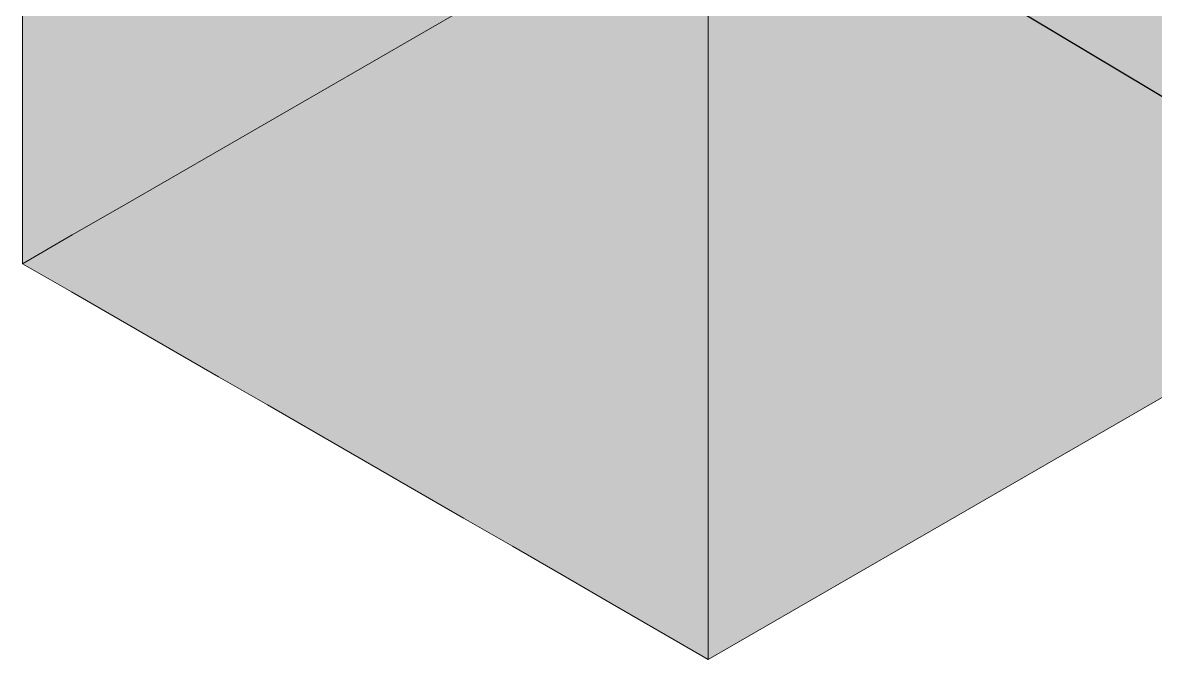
# Model space of a CAD drawing. Header units: metres. Extents: x 349021 to 349543, y 9281040 to 9281959.
# Drawn here: x 349203.452 to 349203.7381, y 9281041.2127 to 9281041.3736 of the extents above; entities that cross this region are included whole.
import ezdxf

# ---------------------------------------------------------------- set-up
doc = ezdxf.new("R2010")
doc.units = ezdxf.units.M
doc.header["$LTSCALE"] = 0.25
doc.layers.add('ISO-3D', color=7, linetype='CONTINUOUS', lineweight=13)
doc.layers.add('ISO-3D-ARISTAS', color=250, linetype='CONTINUOUS', lineweight=13)
doc.layers.add('LLAMADAS-NUM', color=30, linetype='CONTINUOUS', lineweight=25, true_color=0xc05014)

msp = doc.modelspace()

# ---------------------------------------------------------------- linework, layer by layer
at = {"layer": 'ISO-3D', "true_color": 0xb7aa8e}
for points in [[(349203.46435, 9281041.37961), (349203.47672, 9281041.37246), (349203.46435, 9281041.39442), (349203.47672, 9281041.38728)], [(349203.4891, 9281041.38014), (349203.50147, 9281041.37299), (349203.4891, 9281041.39495), (349203.50147, 9281041.38781)], [(349203.51384, 9281041.38066), (349203.52621, 9281041.37352), (349203.51384, 9281041.39548), (349203.52621, 9281041.38834)], [(349203.55095, 9281041.37405), (349203.56333, 9281041.36691), (349203.55095, 9281041.38887), (349203.56333, 9281041.38172)], [(349203.5757, 9281041.37458), (349203.58807, 9281041.36744), (349203.5757, 9281041.38939), (349203.58807, 9281041.38225)], [(349203.60044, 9281041.37511), (349203.61281, 9281041.36797), (349203.60044, 9281041.38992), (349203.61281, 9281041.38278)], [(349203.45198, 9281041.37193), (349203.46435, 9281041.36479), (349203.45198, 9281041.38675), (349203.46435, 9281041.37961)], [(349203.47672, 9281041.37246), (349203.4891, 9281041.36532), (349203.47672, 9281041.38728), (349203.4891, 9281041.38014)], [(349203.50147, 9281041.37299), (349203.51384, 9281041.36585), (349203.50147, 9281041.38781), (349203.51384, 9281041.38066)], [(349203.52621, 9281041.37352), (349203.53858, 9281041.36638), (349203.52621, 9281041.38834), (349203.53858, 9281041.38119)], [(349203.61281, 9281041.36797), (349203.62519, 9281041.36082), (349203.61281, 9281041.38278), (349203.62519, 9281041.37564)], [(349203.4891, 9281041.36532), (349203.50147, 9281041.35818), (349203.4891, 9281041.38014), (349203.50147, 9281041.37299)], [(349203.51384, 9281041.36585), (349203.52621, 9281041.35871), (349203.51384, 9281041.38066), (349203.52621, 9281041.37352)], [(349203.53858, 9281041.36638), (349203.55095, 9281041.35924), (349203.53858, 9281041.38119), (349203.55095, 9281041.37405)], [(349203.56333, 9281041.36691), (349203.5757, 9281041.35976), (349203.56333, 9281041.38172), (349203.5757, 9281041.37458)], [(349203.58807, 9281041.36744), (349203.60044, 9281041.36029), (349203.58807, 9281041.38225), (349203.60044, 9281041.37511)], [(349203.46435, 9281041.36479), (349203.47672, 9281041.35765), (349203.46435, 9281041.37961), (349203.47672, 9281041.37246)], [(349203.5757, 9281041.35976), (349203.58807, 9281041.35262), (349203.5757, 9281041.37458), (349203.58807, 9281041.36744)], [(349203.60044, 9281041.36029), (349203.61281, 9281041.35315), (349203.60044, 9281041.37511), (349203.61281, 9281041.36797)], [(349203.45198, 9281041.35712), (349203.46435, 9281041.34998), (349203.45198, 9281041.37193), (349203.46435, 9281041.36479)], [(349203.47672, 9281041.35765), (349203.4891, 9281041.35051), (349203.47672, 9281041.37246), (349203.4891, 9281041.36532)], [(349203.50147, 9281041.35818), (349203.51384, 9281041.35103), (349203.50147, 9281041.37299), (349203.51384, 9281041.36585)], [(349203.52621, 9281041.35871), (349203.53858, 9281041.35156), (349203.52621, 9281041.37352), (349203.53858, 9281041.36638)], [(349203.55095, 9281041.35924), (349203.56333, 9281041.35209), (349203.55095, 9281041.37405), (349203.56333, 9281041.36691)], [(349203.51384, 9281041.35103), (349203.52621, 9281041.34389), (349203.51384, 9281041.36585), (349203.52621, 9281041.35871)], [(349203.53858, 9281041.35156), (349203.55095, 9281041.34442), (349203.53858, 9281041.36638), (349203.55095, 9281041.35924)], [(349203.56333, 9281041.35209), (349203.5757, 9281041.34495), (349203.56333, 9281041.36691), (349203.5757, 9281041.35976)], [(349203.58807, 9281041.35262), (349203.60044, 9281041.34548), (349203.58807, 9281041.36744), (349203.60044, 9281041.36029)], [(349203.61281, 9281041.35315), (349203.62519, 9281041.34601), (349203.61281, 9281041.36797), (349203.62519, 9281041.36082)], [(349203.46435, 9281041.34998), (349203.47672, 9281041.34283), (349203.46435, 9281041.36479), (349203.47672, 9281041.35765)], [(349203.4891, 9281041.35051), (349203.50147, 9281041.34336), (349203.4891, 9281041.36532), (349203.50147, 9281041.35818)], [(349203.60044, 9281041.34548), (349203.61281, 9281041.33834), (349203.60044, 9281041.36029), (349203.61281, 9281041.35315)], [(349203.45198, 9281041.3423), (349203.46435, 9281041.33516), (349203.45198, 9281041.35712), (349203.46435, 9281041.34998)], [(349203.47672, 9281041.34283), (349203.4891, 9281041.33569), (349203.47672, 9281041.35765), (349203.4891, 9281041.35051)], [(349203.50147, 9281041.34336), (349203.51384, 9281041.33622), (349203.50147, 9281041.35818), (349203.51384, 9281041.35103)], [(349203.52621, 9281041.34389), (349203.53858, 9281041.33675), (349203.52621, 9281041.35871), (349203.53858, 9281041.35156)], [(349203.55095, 9281041.34442), (349203.56333, 9281041.33728), (349203.55095, 9281041.35924), (349203.56333, 9281041.35209)], [(349203.5757, 9281041.34495), (349203.58807, 9281041.33781), (349203.5757, 9281041.35976), (349203.58807, 9281041.35262)], [(349203.53858, 9281041.33675), (349203.55095, 9281041.32961), (349203.53858, 9281041.35156), (349203.55095, 9281041.34442)], [(349203.56333, 9281041.33728), (349203.5757, 9281041.33014), (349203.56333, 9281041.35209), (349203.5757, 9281041.34495)], [(349203.58807, 9281041.33781), (349203.60044, 9281041.33066), (349203.58807, 9281041.35262), (349203.60044, 9281041.34548)], [(349203.61281, 9281041.33834), (349203.62519, 9281041.33119), (349203.61281, 9281041.35315), (349203.62519, 9281041.34601)], [(349203.46435, 9281041.33516), (349203.47672, 9281041.32802), (349203.46435, 9281041.34998), (349203.47672, 9281041.34283)], [(349203.4891, 9281041.33569), (349203.50147, 9281041.32855), (349203.4891, 9281041.35051), (349203.50147, 9281041.34336)], [(349203.51384, 9281041.33622), (349203.52621, 9281041.32908), (349203.51384, 9281041.35103), (349203.52621, 9281041.34389)], [(349203.60044, 9281041.33066), (349203.61281, 9281041.32352), (349203.60044, 9281041.34548), (349203.61281, 9281041.33834)], [(349203.47672, 9281041.32802), (349203.4891, 9281041.32088), (349203.47672, 9281041.34283), (349203.4891, 9281041.33569)], [(349203.50147, 9281041.32855), (349203.51384, 9281041.32141), (349203.50147, 9281041.34336), (349203.51384, 9281041.33622)], [(349203.52621, 9281041.32908), (349203.53858, 9281041.32193), (349203.52621, 9281041.34389), (349203.53858, 9281041.33675)], [(349203.55095, 9281041.32961), (349203.56333, 9281041.32246), (349203.55095, 9281041.34442), (349203.56333, 9281041.33728)], [(349203.5757, 9281041.33014), (349203.58807, 9281041.32299), (349203.5757, 9281041.34495), (349203.58807, 9281041.33781)], [(349203.45198, 9281041.32749), (349203.46435, 9281041.32035), (349203.45198, 9281041.3423), (349203.46435, 9281041.33516)], [(349203.56333, 9281041.32246), (349203.5757, 9281041.31532), (349203.56333, 9281041.33728), (349203.5757, 9281041.33014)], [(349203.58807, 9281041.32299), (349203.60044, 9281041.31585), (349203.58807, 9281041.33781), (349203.60044, 9281041.33066)], [(349203.61281, 9281041.32352), (349203.62519, 9281041.31638), (349203.61281, 9281041.33834), (349203.62519, 9281041.33119)], [(349203.46435, 9281041.32035), (349203.47672, 9281041.3132), (349203.46435, 9281041.33516), (349203.47672, 9281041.32802)], [(349203.4891, 9281041.32088), (349203.50147, 9281041.31373), (349203.4891, 9281041.33569), (349203.50147, 9281041.32855)], [(349203.51384, 9281041.32141), (349203.52621, 9281041.31426), (349203.51384, 9281041.33622), (349203.52621, 9281041.32908)], [(349203.53858, 9281041.32193), (349203.55095, 9281041.31479), (349203.53858, 9281041.33675), (349203.55095, 9281041.32961)], [(349203.50147, 9281041.31373), (349203.51384, 9281041.30659), (349203.50147, 9281041.32855), (349203.51384, 9281041.32141)], [(349203.52621, 9281041.31426), (349203.53858, 9281041.30712), (349203.52621, 9281041.32908), (349203.53858, 9281041.32193)], [(349203.55095, 9281041.31479), (349203.56333, 9281041.30765), (349203.55095, 9281041.32961), (349203.56333, 9281041.32246)], [(349203.5757, 9281041.31532), (349203.58807, 9281041.30818), (349203.5757, 9281041.33014), (349203.58807, 9281041.32299)], [(349203.60044, 9281041.31585), (349203.61281, 9281041.30871), (349203.60044, 9281041.33066), (349203.61281, 9281041.32352)], [(349203.45198, 9281041.31267), (349203.46435, 9281041.30553), (349203.45198, 9281041.32749), (349203.46435, 9281041.32035)], [(349203.47672, 9281041.3132), (349203.4891, 9281041.30606), (349203.47672, 9281041.32802), (349203.4891, 9281041.32088)], [(349203.58807, 9281041.30818), (349203.60044, 9281041.30103), (349203.58807, 9281041.32299), (349203.60044, 9281041.31585)], [(349203.61281, 9281041.30871), (349203.62519, 9281041.30156), (349203.61281, 9281041.32352), (349203.62519, 9281041.31638)], [(349203.46435, 9281041.30553), (349203.47672, 9281041.29839), (349203.46435, 9281041.32035), (349203.47672, 9281041.3132)], [(349203.4891, 9281041.30606), (349203.50147, 9281041.29892), (349203.4891, 9281041.32088), (349203.50147, 9281041.31373)], [(349203.51384, 9281041.30659), (349203.52621, 9281041.29945), (349203.51384, 9281041.32141), (349203.52621, 9281041.31426)], [(349203.53858, 9281041.30712), (349203.55095, 9281041.29998), (349203.53858, 9281041.32193), (349203.55095, 9281041.31479)], [(349203.56333, 9281041.30765), (349203.5757, 9281041.30051), (349203.56333, 9281041.32246), (349203.5757, 9281041.31532)], [(349203.52621, 9281041.29945), (349203.53858, 9281041.2923), (349203.52621, 9281041.31426), (349203.53858, 9281041.30712)], [(349203.55095, 9281041.29998), (349203.56333, 9281041.29283), (349203.55095, 9281041.31479), (349203.56333, 9281041.30765)], [(349203.5757, 9281041.30051), (349203.58807, 9281041.29336), (349203.5757, 9281041.31532), (349203.58807, 9281041.30818)], [(349203.60044, 9281041.30103), (349203.61281, 9281041.29389), (349203.60044, 9281041.31585), (349203.61281, 9281041.30871)], [(349203.47672, 9281041.29839), (349203.4891, 9281041.29125), (349203.47672, 9281041.3132), (349203.4891, 9281041.30606)], [(349203.50147, 9281041.29892), (349203.51384, 9281041.29178), (349203.50147, 9281041.31373), (349203.51384, 9281041.30659)], [(349203.61281, 9281041.29389), (349203.62519, 9281041.28675), (349203.61281, 9281041.30871), (349203.62519, 9281041.30156)], [(349203.4891, 9281041.29125), (349203.50147, 9281041.2841), (349203.4891, 9281041.30606), (349203.50147, 9281041.29892)], [(349203.51384, 9281041.29178), (349203.52621, 9281041.28463), (349203.51384, 9281041.30659), (349203.52621, 9281041.29945)], [(349203.53858, 9281041.2923), (349203.55095, 9281041.28516), (349203.53858, 9281041.30712), (349203.55095, 9281041.29998)], [(349203.56333, 9281041.29283), (349203.5757, 9281041.28569), (349203.56333, 9281041.30765), (349203.5757, 9281041.30051)], [(349203.58807, 9281041.29336), (349203.60044, 9281041.28622), (349203.58807, 9281041.30818), (349203.60044, 9281041.30103)], [(349203.55095, 9281041.28516), (349203.56333, 9281041.27802), (349203.55095, 9281041.29998), (349203.56333, 9281041.29283)], [(349203.5757, 9281041.28569), (349203.58807, 9281041.27855), (349203.5757, 9281041.30051), (349203.58807, 9281041.29336)], [(349203.60044, 9281041.28622), (349203.61281, 9281041.27908), (349203.60044, 9281041.30103), (349203.61281, 9281041.29389)], [(349203.50147, 9281041.2841), (349203.51384, 9281041.27696), (349203.50147, 9281041.29892), (349203.51384, 9281041.29178)], [(349203.52621, 9281041.28463), (349203.53858, 9281041.27749), (349203.52621, 9281041.29945), (349203.53858, 9281041.2923)], [(349203.51384, 9281041.27696), (349203.52621, 9281041.26982), (349203.51384, 9281041.29178), (349203.52621, 9281041.28463)], [(349203.53858, 9281041.27749), (349203.55095, 9281041.27035), (349203.53858, 9281041.2923), (349203.55095, 9281041.28516)], [(349203.56333, 9281041.27802), (349203.5757, 9281041.27088), (349203.56333, 9281041.29283), (349203.5757, 9281041.28569)], [(349203.58807, 9281041.27855), (349203.60044, 9281041.27141), (349203.58807, 9281041.29336), (349203.60044, 9281041.28622)], [(349203.61281, 9281041.27908), (349203.62519, 9281041.27193), (349203.61281, 9281041.29389), (349203.62519, 9281041.28675)], [(349203.5757, 9281041.27088), (349203.58807, 9281041.26373), (349203.5757, 9281041.28569), (349203.58807, 9281041.27855)], [(349203.60044, 9281041.27141), (349203.61281, 9281041.26426), (349203.60044, 9281041.28622), (349203.61281, 9281041.27908)], [(349203.52621, 9281041.26982), (349203.53858, 9281041.26268), (349203.52621, 9281041.28463), (349203.53858, 9281041.27749)], [(349203.55095, 9281041.27035), (349203.56333, 9281041.2632), (349203.55095, 9281041.28516), (349203.56333, 9281041.27802)], [(349203.53858, 9281041.26268), (349203.55095, 9281041.25553), (349203.53858, 9281041.27749), (349203.55095, 9281041.27035)], [(349203.56333, 9281041.2632), (349203.5757, 9281041.25606), (349203.56333, 9281041.27802), (349203.5757, 9281041.27088)], [(349203.58807, 9281041.26373), (349203.60044, 9281041.25659), (349203.58807, 9281041.27855), (349203.60044, 9281041.27141)], [(349203.61281, 9281041.26426), (349203.62519, 9281041.25712), (349203.61281, 9281041.27908), (349203.62519, 9281041.27193)], [(349203.60044, 9281041.25659), (349203.61281, 9281041.24945), (349203.60044, 9281041.27141), (349203.61281, 9281041.26426)], [(349203.55095, 9281041.25553), (349203.56333, 9281041.24839), (349203.55095, 9281041.27035), (349203.56333, 9281041.2632)], [(349203.5757, 9281041.25606), (349203.58807, 9281041.24892), (349203.5757, 9281041.27088), (349203.58807, 9281041.26373)], [(349203.56333, 9281041.24839), (349203.5757, 9281041.24125), (349203.56333, 9281041.2632), (349203.5757, 9281041.25606)], [(349203.58807, 9281041.24892), (349203.60044, 9281041.24178), (349203.58807, 9281041.26373), (349203.60044, 9281041.25659)], [(349203.61281, 9281041.24945), (349203.62519, 9281041.2423), (349203.61281, 9281041.26426), (349203.62519, 9281041.25712)], [(349203.5757, 9281041.24125), (349203.58807, 9281041.2341), (349203.5757, 9281041.25606), (349203.58807, 9281041.24892)], [(349203.60044, 9281041.24178), (349203.61281, 9281041.23463), (349203.60044, 9281041.25659), (349203.61281, 9281041.24945)], [(349203.58807, 9281041.2341), (349203.60044, 9281041.22696), (349203.58807, 9281041.24892), (349203.60044, 9281041.24178)], [(349203.61281, 9281041.23463), (349203.62519, 9281041.22749), (349203.61281, 9281041.24945), (349203.62519, 9281041.2423)], [(349203.60044, 9281041.22696), (349203.61281, 9281041.21982), (349203.60044, 9281041.24178), (349203.61281, 9281041.23463)], [(349203.61281, 9281041.21982), (349203.62519, 9281041.21267), (349203.61281, 9281041.23463), (349203.62519, 9281041.22749)]]:
    msp.add_solid(points, dxfattribs=at)
at = {"layer": 'ISO-3D', "true_color": 0xa4987f}
for points in [[(349203.66281, 9281041.38074), (349203.65027, 9281041.3735), (349203.66281, 9281041.39537), (349203.65027, 9281041.38813)], [(349203.68789, 9281041.38058), (349203.67535, 9281041.37334), (349203.68789, 9281041.39522), (349203.67535, 9281041.38798)], [(349203.71297, 9281041.38043), (349203.70043, 9281041.37319), (349203.71297, 9281041.39506), (349203.70043, 9281041.38782)], [(349203.73805, 9281041.38027), (349203.72551, 9281041.37303), (349203.73805, 9281041.39491), (349203.72551, 9281041.38767)], [(349203.65027, 9281041.3735), (349203.63773, 9281041.36626), (349203.65027, 9281041.38813), (349203.63773, 9281041.38089)], [(349203.67535, 9281041.37334), (349203.66281, 9281041.3661), (349203.67535, 9281041.38798), (349203.66281, 9281041.38074)], [(349203.70043, 9281041.37319), (349203.68789, 9281041.36595), (349203.70043, 9281041.38782), (349203.68789, 9281041.38058)], [(349203.72551, 9281041.37303), (349203.71297, 9281041.36579), (349203.72551, 9281041.38767), (349203.71297, 9281041.38043)], [(349203.75059, 9281041.37288), (349203.73805, 9281041.36564), (349203.75059, 9281041.38751), (349203.73805, 9281041.38027)], [(349203.63773, 9281041.36626), (349203.62519, 9281041.35902), (349203.63773, 9281041.38089), (349203.62519, 9281041.37365)], [(349203.66281, 9281041.3661), (349203.65027, 9281041.35886), (349203.66281, 9281041.38074), (349203.65027, 9281041.3735)], [(349203.68789, 9281041.36595), (349203.67535, 9281041.35871), (349203.68789, 9281041.38058), (349203.67535, 9281041.37334)], [(349203.71297, 9281041.36579), (349203.70043, 9281041.35855), (349203.71297, 9281041.38043), (349203.70043, 9281041.37319)], [(349203.73805, 9281041.36564), (349203.72551, 9281041.3584), (349203.73805, 9281041.38027), (349203.72551, 9281041.37303)], [(349203.65027, 9281041.35886), (349203.63773, 9281041.35162), (349203.65027, 9281041.3735), (349203.63773, 9281041.36626)], [(349203.67535, 9281041.35871), (349203.66281, 9281041.35147), (349203.67535, 9281041.37334), (349203.66281, 9281041.3661)], [(349203.70043, 9281041.35855), (349203.68789, 9281041.35131), (349203.70043, 9281041.37319), (349203.68789, 9281041.36595)], [(349203.72551, 9281041.3584), (349203.71297, 9281041.35116), (349203.72551, 9281041.37303), (349203.71297, 9281041.36579)], [(349203.75059, 9281041.35825), (349203.73805, 9281041.35101), (349203.75059, 9281041.37288), (349203.73805, 9281041.36564)], [(349203.63773, 9281041.35162), (349203.62519, 9281041.34438), (349203.63773, 9281041.36626), (349203.62519, 9281041.35902)], [(349203.66281, 9281041.35147), (349203.65027, 9281041.34423), (349203.66281, 9281041.3661), (349203.65027, 9281041.35886)], [(349203.68789, 9281041.35131), (349203.67535, 9281041.34407), (349203.68789, 9281041.36595), (349203.67535, 9281041.35871)], [(349203.71297, 9281041.35116), (349203.70043, 9281041.34392), (349203.71297, 9281041.36579), (349203.70043, 9281041.35855)], [(349203.73805, 9281041.35101), (349203.72551, 9281041.34377), (349203.73805, 9281041.36564), (349203.72551, 9281041.3584)], [(349203.65027, 9281041.34423), (349203.63773, 9281041.33699), (349203.65027, 9281041.35886), (349203.63773, 9281041.35162)], [(349203.67535, 9281041.34407), (349203.66281, 9281041.33683), (349203.67535, 9281041.35871), (349203.66281, 9281041.35147)], [(349203.70043, 9281041.34392), (349203.68789, 9281041.33668), (349203.70043, 9281041.35855), (349203.68789, 9281041.35131)], [(349203.72551, 9281041.34377), (349203.71297, 9281041.33653), (349203.72551, 9281041.3584), (349203.71297, 9281041.35116)], [(349203.75059, 9281041.34361), (349203.73805, 9281041.33637), (349203.75059, 9281041.35825), (349203.73805, 9281041.35101)], [(349203.63773, 9281041.33699), (349203.62519, 9281041.32975), (349203.63773, 9281041.35162), (349203.62519, 9281041.34438)], [(349203.66281, 9281041.33683), (349203.65027, 9281041.32959), (349203.66281, 9281041.35147), (349203.65027, 9281041.34423)], [(349203.68789, 9281041.33668), (349203.67535, 9281041.32944), (349203.68789, 9281041.35131), (349203.67535, 9281041.34407)], [(349203.71297, 9281041.33653), (349203.70043, 9281041.32929), (349203.71297, 9281041.35116), (349203.70043, 9281041.34392)], [(349203.73805, 9281041.33637), (349203.72551, 9281041.32913), (349203.73805, 9281041.35101), (349203.72551, 9281041.34377)], [(349203.65027, 9281041.32959), (349203.63773, 9281041.32235), (349203.65027, 9281041.34423), (349203.63773, 9281041.33699)], [(349203.67535, 9281041.32944), (349203.66281, 9281041.3222), (349203.67535, 9281041.34407), (349203.66281, 9281041.33683)], [(349203.70043, 9281041.32929), (349203.68789, 9281041.32205), (349203.70043, 9281041.34392), (349203.68789, 9281041.33668)], [(349203.72551, 9281041.32913), (349203.71297, 9281041.32189), (349203.72551, 9281041.34377), (349203.71297, 9281041.33653)], [(349203.75059, 9281041.32898), (349203.73805, 9281041.32174), (349203.75059, 9281041.34361), (349203.73805, 9281041.33637)], [(349203.63773, 9281041.32235), (349203.62519, 9281041.31511), (349203.63773, 9281041.33699), (349203.62519, 9281041.32975)], [(349203.66281, 9281041.3222), (349203.65027, 9281041.31496), (349203.66281, 9281041.33683), (349203.65027, 9281041.32959)], [(349203.68789, 9281041.32205), (349203.67535, 9281041.31481), (349203.68789, 9281041.33668), (349203.67535, 9281041.32944)], [(349203.71297, 9281041.32189), (349203.70043, 9281041.31465), (349203.71297, 9281041.33653), (349203.70043, 9281041.32929)], [(349203.73805, 9281041.32174), (349203.72551, 9281041.3145), (349203.73805, 9281041.33637), (349203.72551, 9281041.32913)], [(349203.65027, 9281041.31496), (349203.63773, 9281041.30772), (349203.65027, 9281041.32959), (349203.63773, 9281041.32235)], [(349203.67535, 9281041.31481), (349203.66281, 9281041.30757), (349203.67535, 9281041.32944), (349203.66281, 9281041.3222)], [(349203.70043, 9281041.31465), (349203.68789, 9281041.30741), (349203.70043, 9281041.32929), (349203.68789, 9281041.32205)], [(349203.72551, 9281041.3145), (349203.71297, 9281041.30726), (349203.72551, 9281041.32913), (349203.71297, 9281041.32189)], [(349203.75059, 9281041.31434), (349203.73805, 9281041.3071), (349203.75059, 9281041.32898), (349203.73805, 9281041.32174)], [(349203.63773, 9281041.30772), (349203.62519, 9281041.30048), (349203.63773, 9281041.32235), (349203.62519, 9281041.31511)], [(349203.66281, 9281041.30757), (349203.65027, 9281041.30033), (349203.66281, 9281041.3222), (349203.65027, 9281041.31496)], [(349203.68789, 9281041.30741), (349203.67535, 9281041.30017), (349203.68789, 9281041.32205), (349203.67535, 9281041.31481)], [(349203.71297, 9281041.30726), (349203.70043, 9281041.30002), (349203.71297, 9281041.32189), (349203.70043, 9281041.31465)], [(349203.73805, 9281041.3071), (349203.72551, 9281041.29986), (349203.73805, 9281041.32174), (349203.72551, 9281041.3145)], [(349203.65027, 9281041.30033), (349203.63773, 9281041.29309), (349203.65027, 9281041.31496), (349203.63773, 9281041.30772)], [(349203.67535, 9281041.30017), (349203.66281, 9281041.29293), (349203.67535, 9281041.31481), (349203.66281, 9281041.30757)], [(349203.70043, 9281041.30002), (349203.68789, 9281041.29278), (349203.70043, 9281041.31465), (349203.68789, 9281041.30741)], [(349203.72551, 9281041.29986), (349203.71297, 9281041.29262), (349203.72551, 9281041.3145), (349203.71297, 9281041.30726)], [(349203.75059, 9281041.29971), (349203.73805, 9281041.29247), (349203.75059, 9281041.31434), (349203.73805, 9281041.3071)], [(349203.63773, 9281041.29309), (349203.62519, 9281041.28585), (349203.63773, 9281041.30772), (349203.62519, 9281041.30048)], [(349203.66281, 9281041.29293), (349203.65027, 9281041.28569), (349203.66281, 9281041.30757), (349203.65027, 9281041.30033)], [(349203.68789, 9281041.29278), (349203.67535, 9281041.28554), (349203.68789, 9281041.30741), (349203.67535, 9281041.30017)], [(349203.71297, 9281041.29262), (349203.70043, 9281041.28538), (349203.71297, 9281041.30726), (349203.70043, 9281041.30002)], [(349203.73805, 9281041.29247), (349203.72551, 9281041.28523), (349203.73805, 9281041.3071), (349203.72551, 9281041.29986)], [(349203.65027, 9281041.28569), (349203.63773, 9281041.27845), (349203.65027, 9281041.30033), (349203.63773, 9281041.29309)], [(349203.67535, 9281041.28554), (349203.66281, 9281041.2783), (349203.67535, 9281041.30017), (349203.66281, 9281041.29293)], [(349203.70043, 9281041.28538), (349203.68789, 9281041.27814), (349203.70043, 9281041.30002), (349203.68789, 9281041.29278)], [(349203.72551, 9281041.28523), (349203.71297, 9281041.27799), (349203.72551, 9281041.29986), (349203.71297, 9281041.29262)], [(349203.75059, 9281041.28507), (349203.73805, 9281041.27784), (349203.75059, 9281041.29971), (349203.73805, 9281041.29247)], [(349203.63773, 9281041.27845), (349203.62519, 9281041.27121), (349203.63773, 9281041.29309), (349203.62519, 9281041.28585)], [(349203.66281, 9281041.2783), (349203.65027, 9281041.27106), (349203.66281, 9281041.29293), (349203.65027, 9281041.28569)], [(349203.68789, 9281041.27814), (349203.67535, 9281041.2709), (349203.68789, 9281041.29278), (349203.67535, 9281041.28554)], [(349203.71297, 9281041.27799), (349203.70043, 9281041.27075), (349203.71297, 9281041.29262), (349203.70043, 9281041.28538)], [(349203.73805, 9281041.27784), (349203.72551, 9281041.27059), (349203.73805, 9281041.29247), (349203.72551, 9281041.28523)], [(349203.65027, 9281041.27106), (349203.63773, 9281041.26382), (349203.65027, 9281041.28569), (349203.63773, 9281041.27845)], [(349203.67535, 9281041.2709), (349203.66281, 9281041.26366), (349203.67535, 9281041.28554), (349203.66281, 9281041.2783)], [(349203.70043, 9281041.27075), (349203.68789, 9281041.26351), (349203.70043, 9281041.28538), (349203.68789, 9281041.27814)], [(349203.72551, 9281041.27059), (349203.71297, 9281041.26335), (349203.72551, 9281041.28523), (349203.71297, 9281041.27799)], [(349203.63773, 9281041.26382), (349203.62519, 9281041.25658), (349203.63773, 9281041.27845), (349203.62519, 9281041.27121)], [(349203.66281, 9281041.26366), (349203.65027, 9281041.25642), (349203.66281, 9281041.2783), (349203.65027, 9281041.27106)], [(349203.68789, 9281041.26351), (349203.67535, 9281041.25627), (349203.68789, 9281041.27814), (349203.67535, 9281041.2709)], [(349203.71297, 9281041.26335), (349203.70043, 9281041.25611), (349203.71297, 9281041.27799), (349203.70043, 9281041.27075)], [(349203.65027, 9281041.25642), (349203.63773, 9281041.24918), (349203.65027, 9281041.27106), (349203.63773, 9281041.26382)], [(349203.67535, 9281041.25627), (349203.66281, 9281041.24903), (349203.67535, 9281041.2709), (349203.66281, 9281041.26366)], [(349203.70043, 9281041.25611), (349203.68789, 9281041.24887), (349203.70043, 9281041.27075), (349203.68789, 9281041.26351)], [(349203.63773, 9281041.24918), (349203.62519, 9281041.24194), (349203.63773, 9281041.26382), (349203.62519, 9281041.25658)], [(349203.66281, 9281041.24903), (349203.65027, 9281041.24179), (349203.66281, 9281041.26366), (349203.65027, 9281041.25642)], [(349203.68789, 9281041.24887), (349203.67535, 9281041.24164), (349203.68789, 9281041.26351), (349203.67535, 9281041.25627)], [(349203.65027, 9281041.24179), (349203.63773, 9281041.23455), (349203.65027, 9281041.25642), (349203.63773, 9281041.24918)], [(349203.67535, 9281041.24164), (349203.66281, 9281041.23439), (349203.67535, 9281041.25627), (349203.66281, 9281041.24903)], [(349203.63773, 9281041.23455), (349203.62519, 9281041.22731), (349203.63773, 9281041.24918), (349203.62519, 9281041.24194)], [(349203.66281, 9281041.23439), (349203.65027, 9281041.22715), (349203.66281, 9281041.24903), (349203.65027, 9281041.24179)], [(349203.65027, 9281041.22715), (349203.63773, 9281041.21991), (349203.65027, 9281041.24179), (349203.63773, 9281041.23455)], [(349203.63773, 9281041.21991), (349203.62519, 9281041.21267), (349203.63773, 9281041.23455), (349203.62519, 9281041.22731)]]:
    msp.add_solid(points, dxfattribs=at)
at = {"layer": 'ISO-3D', "true_color": 0x8e8d88}
for points in [[(349203.46452, 9281041.37917), (349203.45198, 9281041.37193), (349203.46452, 9281041.39399), (349203.45198, 9281041.38675)], [(349203.4896, 9281041.37884), (349203.47706, 9281041.3716), (349203.4896, 9281041.39365), (349203.47706, 9281041.38641)], [(349203.51468, 9281041.3785), (349203.50214, 9281041.37126), (349203.51468, 9281041.39332), (349203.50214, 9281041.38608)], [(349203.53976, 9281041.37817), (349203.52722, 9281041.37093), (349203.53976, 9281041.39298), (349203.52722, 9281041.38574)], [(349203.56484, 9281041.37783), (349203.5523, 9281041.37059), (349203.56484, 9281041.39265), (349203.5523, 9281041.38541)], [(349203.47706, 9281041.3716), (349203.46452, 9281041.36436), (349203.47706, 9281041.38641), (349203.46452, 9281041.37917)], [(349203.50214, 9281041.37126), (349203.4896, 9281041.36402), (349203.50214, 9281041.38608), (349203.4896, 9281041.37884)], [(349203.52722, 9281041.37093), (349203.51468, 9281041.36369), (349203.52722, 9281041.38574), (349203.51468, 9281041.3785)], [(349203.5523, 9281041.37059), (349203.53976, 9281041.36335), (349203.5523, 9281041.38541), (349203.53976, 9281041.37817)], [(349203.46452, 9281041.36436), (349203.45198, 9281041.35712), (349203.46452, 9281041.37917), (349203.45198, 9281041.37193)], [(349203.4896, 9281041.36402), (349203.47706, 9281041.35678), (349203.4896, 9281041.37884), (349203.47706, 9281041.3716)], [(349203.51468, 9281041.36369), (349203.50214, 9281041.35645), (349203.51468, 9281041.3785), (349203.50214, 9281041.37126)], [(349203.53976, 9281041.36335), (349203.52722, 9281041.35612), (349203.53976, 9281041.37817), (349203.52722, 9281041.37093)], [(349203.47706, 9281041.35678), (349203.46452, 9281041.34954), (349203.47706, 9281041.3716), (349203.46452, 9281041.36436)], [(349203.50214, 9281041.35645), (349203.4896, 9281041.34921), (349203.50214, 9281041.37126), (349203.4896, 9281041.36402)], [(349203.52722, 9281041.35612), (349203.51468, 9281041.34887), (349203.52722, 9281041.37093), (349203.51468, 9281041.36369)], [(349203.46452, 9281041.34954), (349203.45198, 9281041.3423), (349203.46452, 9281041.36436), (349203.45198, 9281041.35712)], [(349203.4896, 9281041.34921), (349203.47706, 9281041.34197), (349203.4896, 9281041.36402), (349203.47706, 9281041.35678)], [(349203.51468, 9281041.34887), (349203.50214, 9281041.34163), (349203.51468, 9281041.36369), (349203.50214, 9281041.35645)], [(349203.47706, 9281041.34197), (349203.46452, 9281041.33473), (349203.47706, 9281041.35678), (349203.46452, 9281041.34954)], [(349203.50214, 9281041.34163), (349203.4896, 9281041.33439), (349203.50214, 9281041.35645), (349203.4896, 9281041.34921)], [(349203.46452, 9281041.33473), (349203.45198, 9281041.32749), (349203.46452, 9281041.34954), (349203.45198, 9281041.3423)], [(349203.4896, 9281041.33439), (349203.47706, 9281041.32715), (349203.4896, 9281041.34921), (349203.47706, 9281041.34197)], [(349203.47706, 9281041.32715), (349203.46452, 9281041.31992), (349203.47706, 9281041.34197), (349203.46452, 9281041.33473)], [(349203.46452, 9281041.31992), (349203.45198, 9281041.31267), (349203.46452, 9281041.33473), (349203.45198, 9281041.32749)]]:
    msp.add_solid(points, dxfattribs=at)
at = {"layer": 'ISO-3D', "true_color": 0xb0aea8}
for points in [[(349203.70194, 9281041.38556), (349203.71431, 9281041.37842), (349203.6894, 9281041.37832), (349203.70177, 9281041.37118)], [(349203.72685, 9281041.38566), (349203.73922, 9281041.37851), (349203.71431, 9281041.37842), (349203.72668, 9281041.37128)], [(349203.57738, 9281041.38507), (349203.58975, 9281041.37793), (349203.56484, 9281041.37783), (349203.57721, 9281041.37069)], [(349203.60229, 9281041.38517), (349203.61466, 9281041.37803), (349203.58975, 9281041.37793), (349203.60212, 9281041.37079)], [(349203.6272, 9281041.38527), (349203.63958, 9281041.37813), (349203.61466, 9281041.37803), (349203.62704, 9281041.37089)], [(349203.65212, 9281041.38537), (349203.66449, 9281041.37822), (349203.63958, 9281041.37813), (349203.65195, 9281041.37098)], [(349203.67703, 9281041.38546), (349203.6894, 9281041.37832), (349203.66449, 9281041.37822), (349203.67686, 9281041.37108)], [(349203.56484, 9281041.37783), (349203.57721, 9281041.37069), (349203.5523, 9281041.37059), (349203.56467, 9281041.36345)], [(349203.58975, 9281041.37793), (349203.60212, 9281041.37079), (349203.57721, 9281041.37069), (349203.58958, 9281041.36355)], [(349203.61466, 9281041.37803), (349203.62704, 9281041.37089), (349203.60212, 9281041.37079), (349203.6145, 9281041.36365)], [(349203.63958, 9281041.37813), (349203.65195, 9281041.37098), (349203.62704, 9281041.37089), (349203.63941, 9281041.36374)], [(349203.66449, 9281041.37822), (349203.67686, 9281041.37108), (349203.65195, 9281041.37098), (349203.66432, 9281041.36384)], [(349203.6894, 9281041.37832), (349203.70177, 9281041.37118), (349203.67686, 9281041.37108), (349203.68923, 9281041.36394)], [(349203.71431, 9281041.37842), (349203.72668, 9281041.37128), (349203.70177, 9281041.37118), (349203.71414, 9281041.36403)], [(349203.73922, 9281041.37851), (349203.7516, 9281041.37137), (349203.72668, 9281041.37128), (349203.73906, 9281041.36413)], [(349203.72668, 9281041.37128), (349203.73906, 9281041.36413), (349203.71414, 9281041.36403), (349203.72652, 9281041.35689)], [(349203.5523, 9281041.37059), (349203.56467, 9281041.36345), (349203.53976, 9281041.36335), (349203.55213, 9281041.35621)], [(349203.57721, 9281041.37069), (349203.58958, 9281041.36355), (349203.56467, 9281041.36345), (349203.57704, 9281041.35631)], [(349203.60212, 9281041.37079), (349203.6145, 9281041.36365), (349203.58958, 9281041.36355), (349203.60196, 9281041.35641)], [(349203.62704, 9281041.37089), (349203.63941, 9281041.36374), (349203.6145, 9281041.36365), (349203.62687, 9281041.3565)], [(349203.65195, 9281041.37098), (349203.66432, 9281041.36384), (349203.63941, 9281041.36374), (349203.65178, 9281041.3566)], [(349203.67686, 9281041.37108), (349203.68923, 9281041.36394), (349203.66432, 9281041.36384), (349203.67669, 9281041.3567)], [(349203.70177, 9281041.37118), (349203.71414, 9281041.36403), (349203.68923, 9281041.36394), (349203.7016, 9281041.35679)], [(349203.53976, 9281041.36335), (349203.55213, 9281041.35621), (349203.52722, 9281041.35612), (349203.53959, 9281041.34897)], [(349203.56467, 9281041.36345), (349203.57704, 9281041.35631), (349203.55213, 9281041.35621), (349203.5645, 9281041.34907)], [(349203.58958, 9281041.36355), (349203.60196, 9281041.35641), (349203.57704, 9281041.35631), (349203.58942, 9281041.34917)], [(349203.6145, 9281041.36365), (349203.62687, 9281041.3565), (349203.60196, 9281041.35641), (349203.61433, 9281041.34926)], [(349203.63941, 9281041.36374), (349203.65178, 9281041.3566), (349203.62687, 9281041.3565), (349203.63924, 9281041.34936)], [(349203.66432, 9281041.36384), (349203.67669, 9281041.3567), (349203.65178, 9281041.3566), (349203.66415, 9281041.34946)], [(349203.68923, 9281041.36394), (349203.7016, 9281041.35679), (349203.67669, 9281041.3567), (349203.68906, 9281041.34955)], [(349203.71414, 9281041.36403), (349203.72652, 9281041.35689), (349203.7016, 9281041.35679), (349203.71398, 9281041.34965)], [(349203.73906, 9281041.36413), (349203.75143, 9281041.35699), (349203.72652, 9281041.35689), (349203.73889, 9281041.34975)], [(349203.52722, 9281041.35612), (349203.53959, 9281041.34897), (349203.51468, 9281041.34887), (349203.52705, 9281041.34173)], [(349203.55213, 9281041.35621), (349203.5645, 9281041.34907), (349203.53959, 9281041.34897), (349203.55196, 9281041.34183)], [(349203.57704, 9281041.35631), (349203.58942, 9281041.34917), (349203.5645, 9281041.34907), (349203.57688, 9281041.34193)], [(349203.60196, 9281041.35641), (349203.61433, 9281041.34926), (349203.58942, 9281041.34917), (349203.60179, 9281041.34202)], [(349203.62687, 9281041.3565), (349203.63924, 9281041.34936), (349203.61433, 9281041.34926), (349203.6267, 9281041.34212)], [(349203.65178, 9281041.3566), (349203.66415, 9281041.34946), (349203.63924, 9281041.34936), (349203.65161, 9281041.34222)], [(349203.67669, 9281041.3567), (349203.68906, 9281041.34955), (349203.66415, 9281041.34946), (349203.67652, 9281041.34231)], [(349203.7016, 9281041.35679), (349203.71398, 9281041.34965), (349203.68906, 9281041.34955), (349203.70143, 9281041.34241)], [(349203.72652, 9281041.35689), (349203.73889, 9281041.34975), (349203.71398, 9281041.34965), (349203.72635, 9281041.34251)], [(349203.51468, 9281041.34887), (349203.52705, 9281041.34173), (349203.50214, 9281041.34163), (349203.51451, 9281041.33449)], [(349203.53959, 9281041.34897), (349203.55196, 9281041.34183), (349203.52705, 9281041.34173), (349203.53942, 9281041.33459)], [(349203.5645, 9281041.34907), (349203.57688, 9281041.34193), (349203.55196, 9281041.34183), (349203.56434, 9281041.33469)], [(349203.58942, 9281041.34917), (349203.60179, 9281041.34202), (349203.57688, 9281041.34193), (349203.58925, 9281041.33478)], [(349203.61433, 9281041.34926), (349203.6267, 9281041.34212), (349203.60179, 9281041.34202), (349203.61416, 9281041.33488)], [(349203.63924, 9281041.34936), (349203.65161, 9281041.34222), (349203.6267, 9281041.34212), (349203.63907, 9281041.33498)], [(349203.66415, 9281041.34946), (349203.67652, 9281041.34231), (349203.65161, 9281041.34222), (349203.66398, 9281041.33508)], [(349203.68906, 9281041.34955), (349203.70143, 9281041.34241), (349203.67652, 9281041.34231), (349203.68889, 9281041.33517)], [(349203.71398, 9281041.34965), (349203.72635, 9281041.34251), (349203.70143, 9281041.34241), (349203.71381, 9281041.33527)], [(349203.73889, 9281041.34975), (349203.75126, 9281041.34261), (349203.72635, 9281041.34251), (349203.73872, 9281041.33537)], [(349203.50214, 9281041.34163), (349203.51451, 9281041.33449), (349203.4896, 9281041.33439), (349203.50197, 9281041.32725)], [(349203.52705, 9281041.34173), (349203.53942, 9281041.33459), (349203.51451, 9281041.33449), (349203.52688, 9281041.32735)], [(349203.55196, 9281041.34183), (349203.56434, 9281041.33469), (349203.53942, 9281041.33459), (349203.5518, 9281041.32745)], [(349203.57688, 9281041.34193), (349203.58925, 9281041.33478), (349203.56434, 9281041.33469), (349203.57671, 9281041.32754)], [(349203.60179, 9281041.34202), (349203.61416, 9281041.33488), (349203.58925, 9281041.33478), (349203.60162, 9281041.32764)], [(349203.6267, 9281041.34212), (349203.63907, 9281041.33498), (349203.61416, 9281041.33488), (349203.62653, 9281041.32774)], [(349203.65161, 9281041.34222), (349203.66398, 9281041.33508), (349203.63907, 9281041.33498), (349203.65144, 9281041.32783)], [(349203.67652, 9281041.34231), (349203.68889, 9281041.33517), (349203.66398, 9281041.33508), (349203.67635, 9281041.32793)], [(349203.70143, 9281041.34241), (349203.71381, 9281041.33527), (349203.68889, 9281041.33517), (349203.70127, 9281041.32803)], [(349203.72635, 9281041.34251), (349203.73872, 9281041.33537), (349203.71381, 9281041.33527), (349203.72618, 9281041.32813)], [(349203.4896, 9281041.33439), (349203.50197, 9281041.32725), (349203.47706, 9281041.32715), (349203.48943, 9281041.32001)], [(349203.51451, 9281041.33449), (349203.52688, 9281041.32735), (349203.50197, 9281041.32725), (349203.51434, 9281041.32011)], [(349203.53942, 9281041.33459), (349203.5518, 9281041.32745), (349203.52688, 9281041.32735), (349203.53926, 9281041.32021)], [(349203.56434, 9281041.33469), (349203.57671, 9281041.32754), (349203.5518, 9281041.32745), (349203.56417, 9281041.3203)], [(349203.58925, 9281041.33478), (349203.60162, 9281041.32764), (349203.57671, 9281041.32754), (349203.58908, 9281041.3204)], [(349203.61416, 9281041.33488), (349203.62653, 9281041.32774), (349203.60162, 9281041.32764), (349203.61399, 9281041.3205)], [(349203.63907, 9281041.33498), (349203.65144, 9281041.32783), (349203.62653, 9281041.32774), (349203.6389, 9281041.32059)], [(349203.66398, 9281041.33508), (349203.67635, 9281041.32793), (349203.65144, 9281041.32783), (349203.66381, 9281041.32069)], [(349203.68889, 9281041.33517), (349203.70127, 9281041.32803), (349203.67635, 9281041.32793), (349203.68873, 9281041.32079)], [(349203.71381, 9281041.33527), (349203.72618, 9281041.32813), (349203.70127, 9281041.32803), (349203.71364, 9281041.32089)], [(349203.73872, 9281041.33537), (349203.75109, 9281041.32822), (349203.72618, 9281041.32813), (349203.73855, 9281041.32098)], [(349203.47706, 9281041.32715), (349203.48943, 9281041.32001), (349203.46452, 9281041.31992), (349203.47689, 9281041.31277)], [(349203.50197, 9281041.32725), (349203.51434, 9281041.32011), (349203.48943, 9281041.32001), (349203.5018, 9281041.31287)], [(349203.52688, 9281041.32735), (349203.53926, 9281041.32021), (349203.51434, 9281041.32011), (349203.52672, 9281041.31297)], [(349203.5518, 9281041.32745), (349203.56417, 9281041.3203), (349203.53926, 9281041.32021), (349203.55163, 9281041.31306)], [(349203.57671, 9281041.32754), (349203.58908, 9281041.3204), (349203.56417, 9281041.3203), (349203.57654, 9281041.31316)], [(349203.60162, 9281041.32764), (349203.61399, 9281041.3205), (349203.58908, 9281041.3204), (349203.60145, 9281041.31326)], [(349203.62653, 9281041.32774), (349203.6389, 9281041.32059), (349203.61399, 9281041.3205), (349203.62636, 9281041.31335)], [(349203.65144, 9281041.32783), (349203.66381, 9281041.32069), (349203.6389, 9281041.32059), (349203.65127, 9281041.31345)], [(349203.67635, 9281041.32793), (349203.68873, 9281041.32079), (349203.66381, 9281041.32069), (349203.67619, 9281041.31355)], [(349203.70127, 9281041.32803), (349203.71364, 9281041.32089), (349203.68873, 9281041.32079), (349203.7011, 9281041.31365)], [(349203.72618, 9281041.32813), (349203.73855, 9281041.32098), (349203.71364, 9281041.32089), (349203.72601, 9281041.31374)], [(349203.46452, 9281041.31992), (349203.47689, 9281041.31277), (349203.45198, 9281041.31267), (349203.46435, 9281041.30553)], [(349203.48943, 9281041.32001), (349203.5018, 9281041.31287), (349203.47689, 9281041.31277), (349203.48926, 9281041.30563)], [(349203.51434, 9281041.32011), (349203.52672, 9281041.31297), (349203.5018, 9281041.31287), (349203.51418, 9281041.30573)], [(349203.53926, 9281041.32021), (349203.55163, 9281041.31306), (349203.52672, 9281041.31297), (349203.53909, 9281041.30582)], [(349203.56417, 9281041.3203), (349203.57654, 9281041.31316), (349203.55163, 9281041.31306), (349203.564, 9281041.30592)], [(349203.58908, 9281041.3204), (349203.60145, 9281041.31326), (349203.57654, 9281041.31316), (349203.58891, 9281041.30602)], [(349203.61399, 9281041.3205), (349203.62636, 9281041.31335), (349203.60145, 9281041.31326), (349203.61382, 9281041.30611)], [(349203.6389, 9281041.32059), (349203.65127, 9281041.31345), (349203.62636, 9281041.31335), (349203.63873, 9281041.30621)], [(349203.66381, 9281041.32069), (349203.67619, 9281041.31355), (349203.65127, 9281041.31345), (349203.66365, 9281041.30631)], [(349203.68873, 9281041.32079), (349203.7011, 9281041.31365), (349203.67619, 9281041.31355), (349203.68856, 9281041.30641)], [(349203.71364, 9281041.32089), (349203.72601, 9281041.31374), (349203.7011, 9281041.31365), (349203.71347, 9281041.3065)], [(349203.73855, 9281041.32098), (349203.75092, 9281041.31384), (349203.72601, 9281041.31374), (349203.73838, 9281041.3066)], [(349203.47689, 9281041.31277), (349203.48926, 9281041.30563), (349203.46435, 9281041.30553), (349203.47672, 9281041.29839)], [(349203.5018, 9281041.31287), (349203.51418, 9281041.30573), (349203.48926, 9281041.30563), (349203.50164, 9281041.29849)], [(349203.52672, 9281041.31297), (349203.53909, 9281041.30582), (349203.51418, 9281041.30573), (349203.52655, 9281041.29858)], [(349203.55163, 9281041.31306), (349203.564, 9281041.30592), (349203.53909, 9281041.30582), (349203.55146, 9281041.29868)], [(349203.57654, 9281041.31316), (349203.58891, 9281041.30602), (349203.564, 9281041.30592), (349203.57637, 9281041.29878)], [(349203.60145, 9281041.31326), (349203.61382, 9281041.30611), (349203.58891, 9281041.30602), (349203.60128, 9281041.29888)], [(349203.62636, 9281041.31335), (349203.63873, 9281041.30621), (349203.61382, 9281041.30611), (349203.62619, 9281041.29897)], [(349203.65127, 9281041.31345), (349203.66365, 9281041.30631), (349203.63873, 9281041.30621), (349203.65111, 9281041.29907)], [(349203.67619, 9281041.31355), (349203.68856, 9281041.30641), (349203.66365, 9281041.30631), (349203.67602, 9281041.29917)], [(349203.7011, 9281041.31365), (349203.71347, 9281041.3065), (349203.68856, 9281041.30641), (349203.70093, 9281041.29926)], [(349203.72601, 9281041.31374), (349203.73838, 9281041.3066), (349203.71347, 9281041.3065), (349203.72584, 9281041.29936)], [(349203.48926, 9281041.30563), (349203.50164, 9281041.29849), (349203.47672, 9281041.29839), (349203.4891, 9281041.29125)], [(349203.51418, 9281041.30573), (349203.52655, 9281041.29858), (349203.50164, 9281041.29849), (349203.51401, 9281041.29134)], [(349203.53909, 9281041.30582), (349203.55146, 9281041.29868), (349203.52655, 9281041.29858), (349203.53892, 9281041.29144)], [(349203.564, 9281041.30592), (349203.57637, 9281041.29878), (349203.55146, 9281041.29868), (349203.56383, 9281041.29154)], [(349203.58891, 9281041.30602), (349203.60128, 9281041.29888), (349203.57637, 9281041.29878), (349203.58874, 9281041.29163)], [(349203.61382, 9281041.30611), (349203.62619, 9281041.29897), (349203.60128, 9281041.29888), (349203.61365, 9281041.29173)], [(349203.63873, 9281041.30621), (349203.65111, 9281041.29907), (349203.62619, 9281041.29897), (349203.63857, 9281041.29183)], [(349203.66365, 9281041.30631), (349203.67602, 9281041.29917), (349203.65111, 9281041.29907), (349203.66348, 9281041.29193)], [(349203.68856, 9281041.30641), (349203.70093, 9281041.29926), (349203.67602, 9281041.29917), (349203.68839, 9281041.29202)], [(349203.71347, 9281041.3065), (349203.72584, 9281041.29936), (349203.70093, 9281041.29926), (349203.7133, 9281041.29212)], [(349203.73838, 9281041.3066), (349203.75075, 9281041.29946), (349203.72584, 9281041.29936), (349203.73821, 9281041.29222)], [(349203.50164, 9281041.29849), (349203.51401, 9281041.29134), (349203.4891, 9281041.29125), (349203.50147, 9281041.2841)], [(349203.52655, 9281041.29858), (349203.53892, 9281041.29144), (349203.51401, 9281041.29134), (349203.52638, 9281041.2842)], [(349203.55146, 9281041.29868), (349203.56383, 9281041.29154), (349203.53892, 9281041.29144), (349203.55129, 9281041.2843)], [(349203.57637, 9281041.29878), (349203.58874, 9281041.29163), (349203.56383, 9281041.29154), (349203.5762, 9281041.28439)], [(349203.60128, 9281041.29888), (349203.61365, 9281041.29173), (349203.58874, 9281041.29163), (349203.60111, 9281041.28449)], [(349203.62619, 9281041.29897), (349203.63857, 9281041.29183), (349203.61365, 9281041.29173), (349203.62603, 9281041.28459)], [(349203.65111, 9281041.29907), (349203.66348, 9281041.29193), (349203.63857, 9281041.29183), (349203.65094, 9281041.28469)], [(349203.67602, 9281041.29917), (349203.68839, 9281041.29202), (349203.66348, 9281041.29193), (349203.67585, 9281041.28478)], [(349203.70093, 9281041.29926), (349203.7133, 9281041.29212), (349203.68839, 9281041.29202), (349203.70076, 9281041.28488)], [(349203.72584, 9281041.29936), (349203.73821, 9281041.29222), (349203.7133, 9281041.29212), (349203.72567, 9281041.28498)], [(349203.51401, 9281041.29134), (349203.52638, 9281041.2842), (349203.50147, 9281041.2841), (349203.51384, 9281041.27696)], [(349203.53892, 9281041.29144), (349203.55129, 9281041.2843), (349203.52638, 9281041.2842), (349203.53875, 9281041.27706)], [(349203.56383, 9281041.29154), (349203.5762, 9281041.28439), (349203.55129, 9281041.2843), (349203.56366, 9281041.27715)], [(349203.58874, 9281041.29163), (349203.60111, 9281041.28449), (349203.5762, 9281041.28439), (349203.58857, 9281041.27725)], [(349203.61365, 9281041.29173), (349203.62603, 9281041.28459), (349203.60111, 9281041.28449), (349203.61349, 9281041.27735)], [(349203.63857, 9281041.29183), (349203.65094, 9281041.28469), (349203.62603, 9281041.28459), (349203.6384, 9281041.27745)], [(349203.66348, 9281041.29193), (349203.67585, 9281041.28478), (349203.65094, 9281041.28469), (349203.66331, 9281041.27754)], [(349203.68839, 9281041.29202), (349203.70076, 9281041.28488), (349203.67585, 9281041.28478), (349203.68822, 9281041.27764)], [(349203.7133, 9281041.29212), (349203.72567, 9281041.28498), (349203.70076, 9281041.28488), (349203.71313, 9281041.27774)], [(349203.73821, 9281041.29222), (349203.75059, 9281041.28507), (349203.72567, 9281041.28498), (349203.73805, 9281041.27784)], [(349203.52638, 9281041.2842), (349203.53875, 9281041.27706), (349203.51384, 9281041.27696), (349203.52621, 9281041.26982)], [(349203.55129, 9281041.2843), (349203.56366, 9281041.27715), (349203.53875, 9281041.27706), (349203.55112, 9281041.26991)], [(349203.5762, 9281041.28439), (349203.58857, 9281041.27725), (349203.56366, 9281041.27715), (349203.57603, 9281041.27001)], [(349203.60111, 9281041.28449), (349203.61349, 9281041.27735), (349203.58857, 9281041.27725), (349203.60095, 9281041.27011)], [(349203.62603, 9281041.28459), (349203.6384, 9281041.27745), (349203.61349, 9281041.27735), (349203.62586, 9281041.27021)], [(349203.65094, 9281041.28469), (349203.66331, 9281041.27754), (349203.6384, 9281041.27745), (349203.65077, 9281041.2703)], [(349203.67585, 9281041.28478), (349203.68822, 9281041.27764), (349203.66331, 9281041.27754), (349203.67568, 9281041.2704)], [(349203.70076, 9281041.28488), (349203.71313, 9281041.27774), (349203.68822, 9281041.27764), (349203.70059, 9281041.2705)], [(349203.72567, 9281041.28498), (349203.73805, 9281041.27784), (349203.71313, 9281041.27774), (349203.72551, 9281041.27059)], [(349203.53875, 9281041.27706), (349203.55112, 9281041.26991), (349203.52621, 9281041.26982), (349203.53858, 9281041.26268)], [(349203.56366, 9281041.27715), (349203.57603, 9281041.27001), (349203.55112, 9281041.26991), (349203.56349, 9281041.26277)], [(349203.58857, 9281041.27725), (349203.60095, 9281041.27011), (349203.57603, 9281041.27001), (349203.58841, 9281041.26287)], [(349203.61349, 9281041.27735), (349203.62586, 9281041.27021), (349203.60095, 9281041.27011), (349203.61332, 9281041.26297)], [(349203.6384, 9281041.27745), (349203.65077, 9281041.2703), (349203.62586, 9281041.27021), (349203.63823, 9281041.26306)], [(349203.66331, 9281041.27754), (349203.67568, 9281041.2704), (349203.65077, 9281041.2703), (349203.66314, 9281041.26316)], [(349203.68822, 9281041.27764), (349203.70059, 9281041.2705), (349203.67568, 9281041.2704), (349203.68805, 9281041.26326)], [(349203.71313, 9281041.27774), (349203.72551, 9281041.27059), (349203.70059, 9281041.2705), (349203.71297, 9281041.26335)], [(349203.55112, 9281041.26991), (349203.56349, 9281041.26277), (349203.53858, 9281041.26268), (349203.55095, 9281041.25553)], [(349203.57603, 9281041.27001), (349203.58841, 9281041.26287), (349203.56349, 9281041.26277), (349203.57587, 9281041.25563)], [(349203.60095, 9281041.27011), (349203.61332, 9281041.26297), (349203.58841, 9281041.26287), (349203.60078, 9281041.25573)], [(349203.62586, 9281041.27021), (349203.63823, 9281041.26306), (349203.61332, 9281041.26297), (349203.62569, 9281041.25582)], [(349203.65077, 9281041.2703), (349203.66314, 9281041.26316), (349203.63823, 9281041.26306), (349203.6506, 9281041.25592)], [(349203.67568, 9281041.2704), (349203.68805, 9281041.26326), (349203.66314, 9281041.26316), (349203.67551, 9281041.25602)], [(349203.70059, 9281041.2705), (349203.71297, 9281041.26335), (349203.68805, 9281041.26326), (349203.70043, 9281041.25611)], [(349203.56349, 9281041.26277), (349203.57587, 9281041.25563), (349203.55095, 9281041.25553), (349203.56333, 9281041.24839)], [(349203.58841, 9281041.26287), (349203.60078, 9281041.25573), (349203.57587, 9281041.25563), (349203.58824, 9281041.24849)], [(349203.61332, 9281041.26297), (349203.62569, 9281041.25582), (349203.60078, 9281041.25573), (349203.61315, 9281041.24858)], [(349203.63823, 9281041.26306), (349203.6506, 9281041.25592), (349203.62569, 9281041.25582), (349203.63806, 9281041.24868)], [(349203.66314, 9281041.26316), (349203.67551, 9281041.25602), (349203.6506, 9281041.25592), (349203.66297, 9281041.24878)], [(349203.68805, 9281041.26326), (349203.70043, 9281041.25611), (349203.67551, 9281041.25602), (349203.68789, 9281041.24887)], [(349203.57587, 9281041.25563), (349203.58824, 9281041.24849), (349203.56333, 9281041.24839), (349203.5757, 9281041.24125)], [(349203.60078, 9281041.25573), (349203.61315, 9281041.24858), (349203.58824, 9281041.24849), (349203.60061, 9281041.24134)], [(349203.62569, 9281041.25582), (349203.63806, 9281041.24868), (349203.61315, 9281041.24858), (349203.62552, 9281041.24144)], [(349203.6506, 9281041.25592), (349203.66297, 9281041.24878), (349203.63806, 9281041.24868), (349203.65043, 9281041.24154)], [(349203.67551, 9281041.25602), (349203.68789, 9281041.24887), (349203.66297, 9281041.24878), (349203.67535, 9281041.24164)], [(349203.58824, 9281041.24849), (349203.60061, 9281041.24134), (349203.5757, 9281041.24125), (349203.58807, 9281041.2341)], [(349203.61315, 9281041.24858), (349203.62552, 9281041.24144), (349203.60061, 9281041.24134), (349203.61298, 9281041.2342)], [(349203.63806, 9281041.24868), (349203.65043, 9281041.24154), (349203.62552, 9281041.24144), (349203.63789, 9281041.2343)], [(349203.66297, 9281041.24878), (349203.67535, 9281041.24164), (349203.65043, 9281041.24154), (349203.66281, 9281041.23439)], [(349203.60061, 9281041.24134), (349203.61298, 9281041.2342), (349203.58807, 9281041.2341), (349203.60044, 9281041.22696)], [(349203.62552, 9281041.24144), (349203.63789, 9281041.2343), (349203.61298, 9281041.2342), (349203.62535, 9281041.22706)], [(349203.65043, 9281041.24154), (349203.66281, 9281041.23439), (349203.63789, 9281041.2343), (349203.65027, 9281041.22715)], [(349203.61298, 9281041.2342), (349203.62535, 9281041.22706), (349203.60044, 9281041.22696), (349203.61281, 9281041.21982)], [(349203.63789, 9281041.2343), (349203.65027, 9281041.22715), (349203.62535, 9281041.22706), (349203.63773, 9281041.21991)], [(349203.62535, 9281041.22706), (349203.63773, 9281041.21991), (349203.61281, 9281041.21982), (349203.62519, 9281041.21267)]]:
    msp.add_solid(points, dxfattribs=at)
at = {"layer": 'ISO-3D-ARISTAS', "color": 250}
for p, q in [((349203.45198, 9281041.37193), (349203.45198, 9281041.38675)), ((349203.45198, 9281041.38675), (349203.45198, 9281041.37193)), ((349203.5523, 9281041.37059), (349203.56484, 9281041.37783)), ((349203.56484, 9281041.37783), (349203.5523, 9281041.37059)), ((349203.62519, 9281041.36082), (349203.62519, 9281041.37564)), ((349203.45198, 9281041.35712), (349203.45198, 9281041.37193)), ((349203.45198, 9281041.37193), (349203.45198, 9281041.35712)), ((349203.62519, 9281041.35902), (349203.62519, 9281041.37365)), ((349203.53976, 9281041.36335), (349203.5523, 9281041.37059)), ((349203.5523, 9281041.37059), (349203.53976, 9281041.36335)), ((349203.52722, 9281041.35612), (349203.53976, 9281041.36335)), ((349203.53976, 9281041.36335), (349203.52722, 9281041.35612)), ((349203.62519, 9281041.34601), (349203.62519, 9281041.36082)), ((349203.45198, 9281041.3423), (349203.45198, 9281041.35712)), ((349203.45198, 9281041.35712), (349203.45198, 9281041.3423)), ((349203.62519, 9281041.34438), (349203.62519, 9281041.35902)), ((349203.51468, 9281041.34887), (349203.52722, 9281041.35612)), ((349203.52722, 9281041.35612), (349203.51468, 9281041.34887)), ((349203.50214, 9281041.34163), (349203.51468, 9281041.34887)), ((349203.51468, 9281041.34887), (349203.50214, 9281041.34163)), ((349203.62519, 9281041.33119), (349203.62519, 9281041.34601)), ((349203.62519, 9281041.32975), (349203.62519, 9281041.34438)), ((349203.45198, 9281041.32749), (349203.45198, 9281041.3423)), ((349203.45198, 9281041.3423), (349203.45198, 9281041.32749)), ((349203.4896, 9281041.33439), (349203.50214, 9281041.34163)), ((349203.50214, 9281041.34163), (349203.4896, 9281041.33439)), ((349203.47706, 9281041.32715), (349203.4896, 9281041.33439)), ((349203.4896, 9281041.33439), (349203.47706, 9281041.32715)), ((349203.62519, 9281041.31638), (349203.62519, 9281041.33119)), ((349203.62519, 9281041.31511), (349203.62519, 9281041.32975)), ((349203.45198, 9281041.31267), (349203.45198, 9281041.32749)), ((349203.45198, 9281041.32749), (349203.45198, 9281041.31267)), ((349203.46452, 9281041.31992), (349203.47706, 9281041.32715)), ((349203.47706, 9281041.32715), (349203.46452, 9281041.31992)), ((349203.45198, 9281041.31267), (349203.46452, 9281041.31992)), ((349203.46452, 9281041.31992), (349203.45198, 9281041.31267)), ((349203.62519, 9281041.30156), (349203.62519, 9281041.31638)), ((349203.62519, 9281041.30048), (349203.62519, 9281041.31511)), ((349203.46435, 9281041.30553), (349203.45198, 9281041.31267)), ((349203.45198, 9281041.31267), (349203.46435, 9281041.30553)), ((349203.47672, 9281041.29839), (349203.46435, 9281041.30553)), ((349203.46435, 9281041.30553), (349203.47672, 9281041.29839)), ((349203.62519, 9281041.28675), (349203.62519, 9281041.30156)), ((349203.62519, 9281041.28585), (349203.62519, 9281041.30048)), ((349203.4891, 9281041.29125), (349203.47672, 9281041.29839)), ((349203.47672, 9281041.29839), (349203.4891, 9281041.29125)), ((349203.50147, 9281041.2841), (349203.4891, 9281041.29125)), ((349203.4891, 9281041.29125), (349203.50147, 9281041.2841)), ((349203.62519, 9281041.27193), (349203.62519, 9281041.28675)), ((349203.62519, 9281041.27121), (349203.62519, 9281041.28585)), ((349203.51384, 9281041.27696), (349203.50147, 9281041.2841)), ((349203.50147, 9281041.2841), (349203.51384, 9281041.27696)), ((349203.75059, 9281041.28507), (349203.73805, 9281041.27784)), ((349203.75059, 9281041.28507), (349203.73805, 9281041.27784)), ((349203.52621, 9281041.26982), (349203.51384, 9281041.27696)), ((349203.51384, 9281041.27696), (349203.52621, 9281041.26982)), ((349203.73805, 9281041.27784), (349203.72551, 9281041.27059)), ((349203.73805, 9281041.27784), (349203.72551, 9281041.27059)), ((349203.62519, 9281041.25712), (349203.62519, 9281041.27193)), ((349203.62519, 9281041.25658), (349203.62519, 9281041.27121)), ((349203.53858, 9281041.26268), (349203.52621, 9281041.26982)), ((349203.52621, 9281041.26982), (349203.53858, 9281041.26268)), ((349203.72551, 9281041.27059), (349203.71297, 9281041.26335)), ((349203.72551, 9281041.27059), (349203.71297, 9281041.26335)), ((349203.55095, 9281041.25553), (349203.53858, 9281041.26268)), ((349203.53858, 9281041.26268), (349203.55095, 9281041.25553)), ((349203.71297, 9281041.26335), (349203.70043, 9281041.25611)), ((349203.71297, 9281041.26335), (349203.70043, 9281041.25611)), ((349203.62519, 9281041.2423), (349203.62519, 9281041.25712)), ((349203.56333, 9281041.24839), (349203.55095, 9281041.25553)), ((349203.55095, 9281041.25553), (349203.56333, 9281041.24839)), ((349203.62519, 9281041.24194), (349203.62519, 9281041.25658)), ((349203.70043, 9281041.25611), (349203.68789, 9281041.24887)), ((349203.70043, 9281041.25611), (349203.68789, 9281041.24887)), ((349203.5757, 9281041.24125), (349203.56333, 9281041.24839)), ((349203.56333, 9281041.24839), (349203.5757, 9281041.24125)), ((349203.68789, 9281041.24887), (349203.67535, 9281041.24164)), ((349203.68789, 9281041.24887), (349203.67535, 9281041.24164)), ((349203.58807, 9281041.2341), (349203.5757, 9281041.24125)), ((349203.5757, 9281041.24125), (349203.58807, 9281041.2341)), ((349203.62519, 9281041.22749), (349203.62519, 9281041.2423)), ((349203.62519, 9281041.22731), (349203.62519, 9281041.24194)), ((349203.67535, 9281041.24164), (349203.66281, 9281041.23439)), ((349203.67535, 9281041.24164), (349203.66281, 9281041.23439)), ((349203.60044, 9281041.22696), (349203.58807, 9281041.2341)), ((349203.58807, 9281041.2341), (349203.60044, 9281041.22696)), ((349203.66281, 9281041.23439), (349203.65027, 9281041.22715)), ((349203.66281, 9281041.23439), (349203.65027, 9281041.22715)), ((349203.61281, 9281041.21982), (349203.60044, 9281041.22696)), ((349203.60044, 9281041.22696), (349203.61281, 9281041.21982)), ((349203.62519, 9281041.21267), (349203.62519, 9281041.22749)), ((349203.62519, 9281041.21267), (349203.62519, 9281041.22731)), ((349203.65027, 9281041.22715), (349203.63773, 9281041.21991)), ((349203.65027, 9281041.22715), (349203.63773, 9281041.21991)), ((349203.62519, 9281041.21267), (349203.61281, 9281041.21982)), ((349203.61281, 9281041.21982), (349203.62519, 9281041.21267)), ((349203.63773, 9281041.21991), (349203.62519, 9281041.21267)), ((349203.63773, 9281041.21991), (349203.62519, 9281041.21267))]:
    msp.add_line(p, q, dxfattribs=at)
at = {"layer": 'LLAMADAS-NUM'}
msp.add_line((349203.58362, 9281041.44867), (349203.74932, 9281041.34925), dxfattribs=at)

doc.saveas('drawing.dxf')
